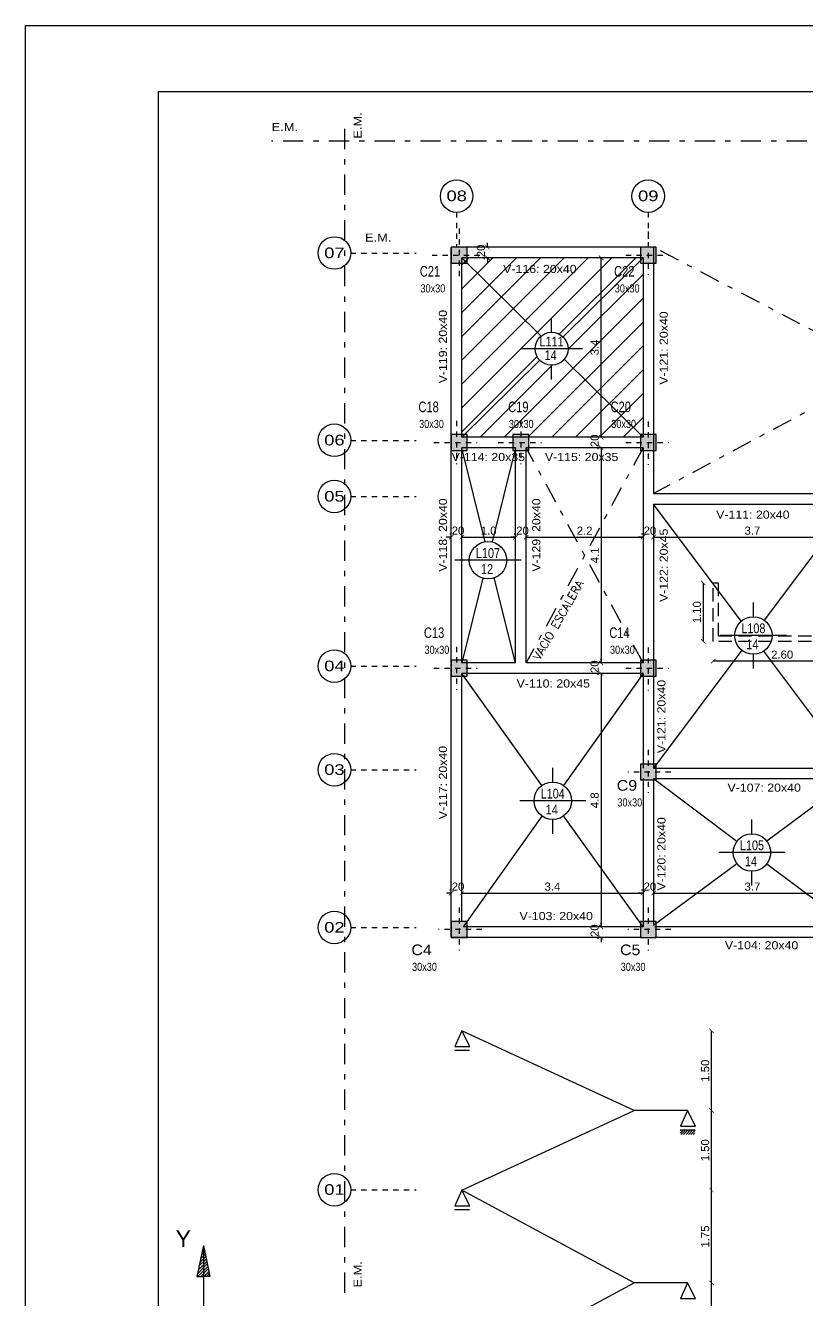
# Model space of a CAD drawing. Header units: millimetres. Extents: x 190.8 to 271.9, y 200.6 to 238.1.
# Drawn here: x 246.95 to 261.67, y 214.1 to 238.12 of the extents above; entities that cross this region are included whole.
import ezdxf
from ezdxf.enums import TextEntityAlignment as Align

# ---------------------------------------------------------------- set-up
doc = ezdxf.new("R2010")
doc.units = ezdxf.units.MM
for name, pattern in [('DASHDOT', [25.4, 12.7, -6.35, 0, -6.35]), ('DASHDOT2', [0.5, 0.25, -0.125, 0, -0.125]), ('HIDDENX2', [0.75, 0.5, -0.25])]:
    doc.linetypes.add(name, pattern=pattern)
for name, color, linetype in [('Baja', 2, 'Continuous'), ('COLUMNA RECT', 3, 'Continuous'), ('COLUMNA REF', 3, 'Continuous'), ('COLUMNAS EJES', 1, 'Continuous'), ('Cotas', 7, 'Continuous'), ('Ejes', 8, 'Continuous'), ('Pórticos', 3, 'Continuous'), ('Recuadro', 1, 'Continuous'), ('Textos', 2, 'Continuous'), ('VIG_DIMEN', 3, 'Continuous'), ('VIGAS', 5, 'Continuous')]:
    doc.layers.add(name, color=color, linetype=linetype)
doc.styles.add('ROMANS', font='romans')
doc.styles.get("Standard").update_dxf_attribs({"font": 'ARIAL.TTF'})
doc.dimstyles.get("Standard").update_dxf_attribs({"dimscale": 0.85, "dimtxt": 0.18, "dimasz": 0.1, "dimexe": 0.1, "dimexo": 0.06, "dimgap": 0.05, "dimtad": 1, "dimzin": 4, "dimdsep": 46, "dimtxsty": 'Standard', "dimblk1": 'ARCHTICK', "dimblk2": 'ARCHTICK', "dimsah": 1, "dimcen": 0.1, "dimse1": 1, "dimse2": 1, "dimclrd": 8, "dimclre": 8, "dimclrt": 1, "dimadec": 0, "dimazin": 1, "dimtfac": 1, "dimtix": 1, "dimtofl": 0, "dimtmove": 2, "dimatfit": 3, "dimldrblk": 'ARCHTICK', "dimfxl": 0, "dimtolj": 1, "dimtzin": 4, "dimarcsym": 0})

# ---------------------------------------------------------------- blocks, each defined once
blk = doc.blocks.new('_ARCHTICK')
at = {"color": 0, "linetype": 'ByBlock', "const_width": 0.15}
blk.add_lwpolyline([(-0.5, -0.5), (0.5, 0.5)], dxfattribs=at)
blk = doc.blocks.new('*D17')
at = {"layer": 'Cotas', "color": 8, "linetype": 'Continuous', "lineweight": -2, "ltscale": 0.1}
for p, q in [((254.962, 228.481), (254.877, 228.481)), ((255.162, 228.481), (255.247, 228.481))]:
    blk.add_line(p, q, dxfattribs=at)
at = {"layer": 'DEFPOINTS', "color": 0, "linetype": 'Continuous', "ltscale": 0.1}
for p in [(254.962, 228.481), (255.162, 228.481), (255.162, 228.481)]:
    blk.add_point(p, dxfattribs=at)
at = {"layer": 'Cotas', "color": 8, "linetype": 'Continuous', "lineweight": -2, "ltscale": 0.1, "xscale": 0.085, "yscale": 0.085, "zscale": 0.085}
blk.add_blockref('_ARCHTICK', (254.962, 228.481), dxfattribs=at)
at = {"layer": 'Cotas', "color": 8, "linetype": 'Continuous', "lineweight": -2, "ltscale": 0.1, "xscale": 0.085, "yscale": 0.085, "zscale": 0.085, "rotation": 180}
blk.add_blockref('_ARCHTICK', (255.162, 228.481), dxfattribs=at)
at = {"layer": 'Cotas', "color": 1, "linetype": 'Continuous', "ltscale": 0.1, "insert": (255.062, 228.602), "char_height": 0.153, "attachment_point": 5}
blk.add_mtext('\\A1;.20', dxfattribs=at)
blk = doc.blocks.new('*D18')
at = {"layer": 'Cotas', "color": 8, "lineweight": -2}
blk.add_line((255.162, 228.481), (256.176, 228.481), dxfattribs=at)
at = {"layer": 'DEFPOINTS', "color": 0}
for p in [(255.162, 228.481), (256.176, 228.481), (256.176, 228.481)]:
    blk.add_point(p, dxfattribs=at)
at = {"layer": 'Cotas', "color": 8, "lineweight": -2, "xscale": 0.085, "yscale": 0.085, "zscale": 0.085, "rotation": 180}
blk.add_blockref('_ARCHTICK', (255.162, 228.481), dxfattribs=at)
at = {"layer": 'Cotas', "color": 8, "lineweight": -2, "xscale": 0.085, "yscale": 0.085, "zscale": 0.085}
blk.add_blockref('_ARCHTICK', (256.176, 228.481), dxfattribs=at)
at = {"layer": 'Cotas', "color": 1, "insert": (255.669, 228.602), "char_height": 0.153, "attachment_point": 5}
blk.add_mtext('\\A1;1.0', dxfattribs=at)
blk = doc.blocks.new('*D19')
at = {"layer": 'Cotas', "color": 8, "lineweight": -2}
for p, q in [((258.576, 228.481), (258.491, 228.481)), ((258.776, 228.481), (258.861, 228.481))]:
    blk.add_line(p, q, dxfattribs=at)
at = {"layer": 'DEFPOINTS', "color": 0}
for p in [(258.576, 228.481), (258.776, 228.481), (258.776, 228.481)]:
    blk.add_point(p, dxfattribs=at)
at = {"layer": 'Cotas', "color": 8, "lineweight": -2, "xscale": 0.085, "yscale": 0.085, "zscale": 0.085}
blk.add_blockref('_ARCHTICK', (258.576, 228.481), dxfattribs=at)
at = {"layer": 'Cotas', "color": 8, "lineweight": -2, "xscale": 0.085, "yscale": 0.085, "zscale": 0.085, "rotation": 180}
blk.add_blockref('_ARCHTICK', (258.776, 228.481), dxfattribs=at)
at = {"layer": 'Cotas', "color": 1, "insert": (258.676, 228.602), "char_height": 0.153, "attachment_point": 5}
blk.add_mtext('\\A1;.20', dxfattribs=at)
blk = doc.blocks.new('*D20')
at = {"layer": 'Cotas', "color": 8, "lineweight": -2}
blk.add_line((258.776, 228.481), (262.497, 228.481), dxfattribs=at)
at = {"layer": 'DEFPOINTS', "color": 0}
for p in [(258.776, 228.481), (262.497, 228.481), (262.497, 228.481)]:
    blk.add_point(p, dxfattribs=at)
at = {"layer": 'Cotas', "color": 8, "lineweight": -2, "xscale": 0.085, "yscale": 0.085, "zscale": 0.085, "rotation": 180}
blk.add_blockref('_ARCHTICK', (258.776, 228.481), dxfattribs=at)
at = {"layer": 'Cotas', "color": 8, "lineweight": -2, "xscale": 0.085, "yscale": 0.085, "zscale": 0.085}
blk.add_blockref('_ARCHTICK', (262.497, 228.481), dxfattribs=at)
at = {"layer": 'Cotas', "color": 1, "insert": (260.637, 228.602), "char_height": 0.153, "attachment_point": 5}
blk.add_mtext('\\A1;3.7', dxfattribs=at)
blk = doc.blocks.new('*D24')
at = {"layer": 'Cotas', "color": 8, "lineweight": -2}
for p, q in [((257.786, 230.365), (257.786, 230.45)), ((257.786, 230.165), (257.786, 230.08))]:
    blk.add_line(p, q, dxfattribs=at)
at = {"layer": 'DEFPOINTS', "color": 0}
for p in [(257.786, 230.365), (257.786, 230.365), (257.786, 230.165)]:
    blk.add_point(p, dxfattribs=at)
at = {"layer": 'Cotas', "color": 8, "lineweight": -2, "xscale": 0.085, "yscale": 0.085, "zscale": 0.085}
for p, rotation in [((257.786, 230.365), 270), ((257.786, 230.165), 90)]:
    blk.add_blockref('_ARCHTICK', p, dxfattribs=dict(at, rotation=rotation))
at = {"layer": 'Cotas', "color": 1, "insert": (257.666, 230.265), "char_height": 0.153, "attachment_point": 5, "rotation": 90}
blk.add_mtext('\\A1;.20', dxfattribs=at)
blk = doc.blocks.new('*D25')
at = {"layer": 'Cotas', "color": 8, "lineweight": -2}
blk.add_line((257.786, 230.365), (257.786, 233.743), dxfattribs=at)
at = {"layer": 'DEFPOINTS', "color": 0}
for p in [(257.786, 233.743), (257.786, 233.743), (257.786, 230.365)]:
    blk.add_point(p, dxfattribs=at)
at = {"layer": 'Cotas', "color": 8, "lineweight": -2, "xscale": 0.085, "yscale": 0.085, "zscale": 0.085}
for p, rotation in [((257.786, 233.743), 90), ((257.786, 230.365), 270)]:
    blk.add_blockref('_ARCHTICK', p, dxfattribs=dict(at, rotation=rotation))
at = {"layer": 'Cotas', "color": 1, "insert": (257.666, 232.054), "char_height": 0.153, "attachment_point": 5, "rotation": 90}
blk.add_mtext('\\A1;3.4', dxfattribs=at)
blk = doc.blocks.new('*D26')
at = {"layer": 'Cotas', "color": 8, "lineweight": -2}
for p, q in [((255.645, 233.943), (255.645, 234.028)), ((255.645, 233.743), (255.645, 233.658))]:
    blk.add_line(p, q, dxfattribs=at)
at = {"layer": 'DEFPOINTS', "color": 0}
for p in [(255.645, 233.943), (255.645, 233.943), (255.645, 233.743)]:
    blk.add_point(p, dxfattribs=at)
at = {"layer": 'Cotas', "color": 8, "lineweight": -2, "xscale": 0.085, "yscale": 0.085, "zscale": 0.085}
for p, rotation in [((255.645, 233.943), 270), ((255.645, 233.743), 90)]:
    blk.add_blockref('_ARCHTICK', p, dxfattribs=dict(at, rotation=rotation))
at = {"layer": 'Cotas', "color": 1, "insert": (255.525, 233.843), "char_height": 0.153, "attachment_point": 5, "rotation": 90}
blk.add_mtext('\\A1;.20', dxfattribs=at)
blk = doc.blocks.new('*D34')
at = {"layer": 'DEFPOINTS', "color": 0}
for p in [(258.412, 214.428), (259.412, 214.428), (258.412, 212.15)]:
    blk.add_point(p, dxfattribs=at)
at = {"layer": 'VIGAS', "color": 8, "lineweight": -2}
blk.add_line((259.412, 212.15), (258.412, 212.15), dxfattribs=at)
at = {"layer": 'VIGAS', "color": 8, "lineweight": -2, "xscale": 0.085, "yscale": 0.085, "zscale": 0.085, "rotation": 180}
blk.add_blockref('_ARCHTICK', (258.412, 212.15), dxfattribs=at)
at = {"layer": 'VIGAS', "color": 8, "lineweight": -2, "xscale": 0.085, "yscale": 0.085, "zscale": 0.085}
blk.add_blockref('_ARCHTICK', (259.412, 212.15), dxfattribs=at)
at = {"layer": 'VIGAS', "color": 1, "insert": (258.912, 212.27), "char_height": 0.153, "attachment_point": 5}
blk.add_mtext('\\A1;1.00', dxfattribs=at)
blk = doc.blocks.new('*D35')
at = {"layer": 'DEFPOINTS', "color": 0}
for p in [(258.412, 214.428), (255.162, 212.678), (255.162, 212.15)]:
    blk.add_point(p, dxfattribs=at)
at = {"layer": 'VIGAS', "color": 8, "lineweight": -2}
blk.add_line((258.412, 212.15), (255.162, 212.15), dxfattribs=at)
at = {"layer": 'VIGAS', "color": 8, "lineweight": -2, "xscale": 0.085, "yscale": 0.085, "zscale": 0.085, "rotation": 180}
blk.add_blockref('_ARCHTICK', (255.162, 212.15), dxfattribs=at)
at = {"layer": 'VIGAS', "color": 8, "lineweight": -2, "xscale": 0.085, "yscale": 0.085, "zscale": 0.085}
blk.add_blockref('_ARCHTICK', (258.412, 212.15), dxfattribs=at)
at = {"layer": 'VIGAS', "color": 1, "insert": (256.787, 212.27), "char_height": 0.153, "attachment_point": 5}
blk.add_mtext('\\A1;3.25', dxfattribs=at)
blk = doc.blocks.new('*D36')
at = {"layer": 'DEFPOINTS', "color": 0}
for p in [(259.412, 214.428), (259.868, 214.428), (255.162, 212.678)]:
    blk.add_point(p, dxfattribs=at)
at = {"layer": 'VIGAS', "color": 8, "lineweight": -2}
blk.add_line((259.868, 212.678), (259.868, 214.428), dxfattribs=at)
at = {"layer": 'VIGAS', "color": 8, "lineweight": -2, "xscale": 0.085, "yscale": 0.085, "zscale": 0.085}
for p, rotation in [((259.868, 214.428), 90), ((259.868, 212.678), 270)]:
    blk.add_blockref('_ARCHTICK', p, dxfattribs=dict(at, rotation=rotation))
at = {"layer": 'VIGAS', "color": 1, "insert": (259.747, 213.553), "char_height": 0.153, "attachment_point": 5, "rotation": 90}
blk.add_mtext('\\A1;1.75', dxfattribs=at)
blk = doc.blocks.new('*D37')
at = {"layer": 'DEFPOINTS', "color": 0}
for p in [(255.162, 216.178), (259.868, 216.178), (259.412, 214.428)]:
    blk.add_point(p, dxfattribs=at)
at = {"layer": 'VIGAS', "color": 8, "lineweight": -2}
blk.add_line((259.868, 214.428), (259.868, 216.178), dxfattribs=at)
at = {"layer": 'VIGAS', "color": 8, "lineweight": -2, "xscale": 0.085, "yscale": 0.085, "zscale": 0.085}
for p, rotation in [((259.868, 216.178), 90), ((259.868, 214.428), 270)]:
    blk.add_blockref('_ARCHTICK', p, dxfattribs=dict(at, rotation=rotation))
at = {"layer": 'VIGAS', "color": 1, "insert": (259.747, 215.303), "char_height": 0.153, "attachment_point": 5, "rotation": 90}
blk.add_mtext('\\A1;1.75', dxfattribs=at)
blk = doc.blocks.new('*D38')
at = {"layer": 'DEFPOINTS', "color": 0}
for p in [(259.412, 217.678), (259.868, 217.678), (255.162, 216.178)]:
    blk.add_point(p, dxfattribs=at)
at = {"layer": 'VIGAS', "color": 8, "lineweight": -2}
blk.add_line((259.868, 216.178), (259.868, 217.678), dxfattribs=at)
at = {"layer": 'VIGAS', "color": 8, "lineweight": -2, "xscale": 0.085, "yscale": 0.085, "zscale": 0.085}
for p, rotation in [((259.868, 217.678), 90), ((259.868, 216.178), 270)]:
    blk.add_blockref('_ARCHTICK', p, dxfattribs=dict(at, rotation=rotation))
at = {"layer": 'VIGAS', "color": 1, "insert": (259.747, 216.928), "char_height": 0.153, "attachment_point": 5, "rotation": 90}
blk.add_mtext('\\A1;1.50', dxfattribs=at)
blk = doc.blocks.new('*D39')
at = {"layer": 'DEFPOINTS', "color": 0}
for p in [(255.162, 219.178), (259.868, 219.178), (259.412, 217.678)]:
    blk.add_point(p, dxfattribs=at)
at = {"layer": 'VIGAS', "color": 8, "lineweight": -2}
blk.add_line((259.868, 217.678), (259.868, 219.178), dxfattribs=at)
at = {"layer": 'VIGAS', "color": 8, "lineweight": -2, "xscale": 0.085, "yscale": 0.085, "zscale": 0.085}
for p, rotation in [((259.868, 219.178), 90), ((259.868, 217.678), 270)]:
    blk.add_blockref('_ARCHTICK', p, dxfattribs=dict(at, rotation=rotation))
at = {"layer": 'VIGAS', "color": 1, "insert": (259.747, 218.428), "char_height": 0.153, "attachment_point": 5, "rotation": 90}
blk.add_mtext('\\A1;1.50', dxfattribs=at)
blk = doc.blocks.new('*D42')
at = {"layer": 'Cotas', "color": 8, "lineweight": -2}
blk.add_line((257.786, 230.165), (257.786, 226.11), dxfattribs=at)
at = {"layer": 'DEFPOINTS', "color": 0}
for p in [(257.786, 230.165), (257.786, 226.11), (257.786, 226.11)]:
    blk.add_point(p, dxfattribs=at)
at = {"layer": 'Cotas', "color": 8, "lineweight": -2, "xscale": 0.085, "yscale": 0.085, "zscale": 0.085}
for p, rotation in [((257.786, 230.165), 90), ((257.786, 226.11), 270)]:
    blk.add_blockref('_ARCHTICK', p, dxfattribs=dict(at, rotation=rotation))
at = {"layer": 'Cotas', "color": 1, "insert": (257.667, 228.137), "char_height": 0.153, "attachment_point": 5, "rotation": 90}
blk.add_mtext('\\A1;4.1', dxfattribs=at)
blk = doc.blocks.new('*D43')
at = {"layer": 'DEFPOINTS', "color": 0}
for p in [(257.786, 226.11), (257.786, 225.91), (257.786, 225.91)]:
    blk.add_point(p, dxfattribs=at)
at = {"layer": 'VIGAS', "color": 8, "lineweight": -2}
for p, q in [((257.786, 226.11), (257.786, 226.195)), ((257.786, 225.91), (257.786, 225.825))]:
    blk.add_line(p, q, dxfattribs=at)
at = {"layer": 'VIGAS', "color": 8, "lineweight": -2, "xscale": 0.085, "yscale": 0.085, "zscale": 0.085}
for p, rotation in [((257.786, 226.11), 270), ((257.786, 225.91), 90)]:
    blk.add_blockref('_ARCHTICK', p, dxfattribs=dict(at, rotation=rotation))
at = {"layer": 'VIGAS', "color": 1, "insert": (257.666, 226.01), "char_height": 0.153, "attachment_point": 5, "rotation": 90}
blk.add_mtext('\\A1;.20', dxfattribs=at)
blk = doc.blocks.new('*D44')
at = {"layer": 'Cotas', "color": 8, "lineweight": -2}
blk.add_line((257.786, 225.91), (257.786, 221.136), dxfattribs=at)
at = {"layer": 'DEFPOINTS', "color": 0}
for p in [(257.786, 225.91), (257.786, 221.136), (257.786, 221.136)]:
    blk.add_point(p, dxfattribs=at)
at = {"layer": 'Cotas', "color": 8, "lineweight": -2, "xscale": 0.085, "yscale": 0.085, "zscale": 0.085}
for p, rotation in [((257.786, 225.91), 90), ((257.786, 221.136), 270)]:
    blk.add_blockref('_ARCHTICK', p, dxfattribs=dict(at, rotation=rotation))
at = {"layer": 'Cotas', "color": 1, "insert": (257.666, 223.523), "char_height": 0.153, "attachment_point": 5, "rotation": 90}
blk.add_mtext('\\A1;4.8', dxfattribs=at)
blk = doc.blocks.new('*D45')
at = {"layer": 'DEFPOINTS', "color": 0}
for p in [(257.786, 221.136), (257.786, 220.936), (257.786, 220.936)]:
    blk.add_point(p, dxfattribs=at)
at = {"layer": 'VIGAS', "color": 8, "lineweight": -2}
for p, q in [((257.786, 221.136), (257.786, 221.221)), ((257.786, 220.936), (257.786, 220.851))]:
    blk.add_line(p, q, dxfattribs=at)
at = {"layer": 'VIGAS', "color": 8, "lineweight": -2, "xscale": 0.085, "yscale": 0.085, "zscale": 0.085}
for p, rotation in [((257.786, 221.136), 270), ((257.786, 220.936), 90)]:
    blk.add_blockref('_ARCHTICK', p, dxfattribs=dict(at, rotation=rotation))
at = {"layer": 'VIGAS', "color": 1, "insert": (257.666, 221.036), "char_height": 0.153, "attachment_point": 5, "rotation": 90}
blk.add_mtext('\\A1;.20', dxfattribs=at)
blk = doc.blocks.new('*D46')
at = {"layer": 'DEFPOINTS', "color": 0}
for p in [(256.176, 228.481), (256.376, 228.481), (256.376, 228.481)]:
    blk.add_point(p, dxfattribs=at)
at = {"layer": 'VIGAS', "color": 8, "lineweight": -2}
for p, q in [((256.176, 228.481), (256.091, 228.481)), ((256.376, 228.481), (256.461, 228.481))]:
    blk.add_line(p, q, dxfattribs=at)
at = {"layer": 'VIGAS', "color": 8, "lineweight": -2, "xscale": 0.085, "yscale": 0.085, "zscale": 0.085}
blk.add_blockref('_ARCHTICK', (256.176, 228.481), dxfattribs=at)
at = {"layer": 'VIGAS', "color": 8, "lineweight": -2, "xscale": 0.085, "yscale": 0.085, "zscale": 0.085, "rotation": 180}
blk.add_blockref('_ARCHTICK', (256.376, 228.481), dxfattribs=at)
at = {"layer": 'VIGAS', "color": 1, "insert": (256.276, 228.602), "char_height": 0.153, "attachment_point": 5}
blk.add_mtext('\\A1;.20', dxfattribs=at)
blk = doc.blocks.new('*D47')
at = {"layer": 'Cotas', "color": 8, "lineweight": -2}
blk.add_line((256.376, 228.481), (258.576, 228.481), dxfattribs=at)
at = {"layer": 'DEFPOINTS', "color": 0}
for p in [(256.376, 228.481), (258.576, 228.481), (258.576, 228.481)]:
    blk.add_point(p, dxfattribs=at)
at = {"layer": 'Cotas', "color": 8, "lineweight": -2, "xscale": 0.085, "yscale": 0.085, "zscale": 0.085, "rotation": 180}
blk.add_blockref('_ARCHTICK', (256.376, 228.481), dxfattribs=at)
at = {"layer": 'Cotas', "color": 8, "lineweight": -2, "xscale": 0.085, "yscale": 0.085, "zscale": 0.085}
blk.add_blockref('_ARCHTICK', (258.576, 228.481), dxfattribs=at)
at = {"layer": 'Cotas', "color": 1, "insert": (257.476, 228.601), "char_height": 0.153, "attachment_point": 5}
blk.add_mtext('\\A1;2.2', dxfattribs=at)
blk = doc.blocks.new('*D48')
at = {"layer": 'DEFPOINTS', "color": 0}
for p in [(254.962, 221.774), (255.162, 221.774), (255.162, 221.774)]:
    blk.add_point(p, dxfattribs=at)
at = {"layer": 'Ejes', "color": 8, "lineweight": -2}
for p, q in [((254.962, 221.774), (254.877, 221.774)), ((255.162, 221.774), (255.247, 221.774))]:
    blk.add_line(p, q, dxfattribs=at)
at = {"layer": 'Ejes', "color": 8, "lineweight": -2, "xscale": 0.085, "yscale": 0.085, "zscale": 0.085}
blk.add_blockref('_ARCHTICK', (254.962, 221.774), dxfattribs=at)
at = {"layer": 'Ejes', "color": 8, "lineweight": -2, "xscale": 0.085, "yscale": 0.085, "zscale": 0.085, "rotation": 180}
blk.add_blockref('_ARCHTICK', (255.162, 221.774), dxfattribs=at)
at = {"layer": 'Ejes', "color": 1, "insert": (255.062, 221.895), "char_height": 0.153, "attachment_point": 5}
blk.add_mtext('\\A1;.20', dxfattribs=at)
blk = doc.blocks.new('*D49')
at = {"layer": 'Cotas', "color": 8, "lineweight": -2}
blk.add_line((255.162, 221.774), (258.576, 221.774), dxfattribs=at)
at = {"layer": 'DEFPOINTS', "color": 0}
for p in [(255.162, 221.774), (258.576, 221.774), (258.576, 221.774)]:
    blk.add_point(p, dxfattribs=at)
at = {"layer": 'Cotas', "color": 8, "lineweight": -2, "xscale": 0.085, "yscale": 0.085, "zscale": 0.085, "rotation": 180}
blk.add_blockref('_ARCHTICK', (255.162, 221.774), dxfattribs=at)
at = {"layer": 'Cotas', "color": 8, "lineweight": -2, "xscale": 0.085, "yscale": 0.085, "zscale": 0.085}
blk.add_blockref('_ARCHTICK', (258.576, 221.774), dxfattribs=at)
at = {"layer": 'Cotas', "color": 1, "insert": (256.869, 221.895), "char_height": 0.153, "attachment_point": 5}
blk.add_mtext('\\A1;3.4', dxfattribs=at)
blk = doc.blocks.new('*D50')
at = {"layer": 'DEFPOINTS', "color": 0}
for p in [(258.576, 221.774), (258.776, 221.774), (258.776, 221.774)]:
    blk.add_point(p, dxfattribs=at)
at = {"layer": 'Ejes', "color": 8, "lineweight": -2}
for p, q in [((258.576, 221.774), (258.491, 221.774)), ((258.776, 221.774), (258.861, 221.774))]:
    blk.add_line(p, q, dxfattribs=at)
at = {"layer": 'Ejes', "color": 8, "lineweight": -2, "xscale": 0.085, "yscale": 0.085, "zscale": 0.085}
blk.add_blockref('_ARCHTICK', (258.576, 221.774), dxfattribs=at)
at = {"layer": 'Ejes', "color": 8, "lineweight": -2, "xscale": 0.085, "yscale": 0.085, "zscale": 0.085, "rotation": 180}
blk.add_blockref('_ARCHTICK', (258.776, 221.774), dxfattribs=at)
at = {"layer": 'Ejes', "color": 1, "insert": (258.676, 221.895), "char_height": 0.153, "attachment_point": 5}
blk.add_mtext('\\A1;.20', dxfattribs=at)
blk = doc.blocks.new('*D51')
at = {"layer": 'Cotas', "color": 8, "lineweight": -2}
blk.add_line((258.776, 221.774), (262.497, 221.774), dxfattribs=at)
at = {"layer": 'DEFPOINTS', "color": 0}
for p in [(258.776, 221.774), (262.497, 221.774), (262.497, 221.774)]:
    blk.add_point(p, dxfattribs=at)
at = {"layer": 'Cotas', "color": 8, "lineweight": -2, "xscale": 0.085, "yscale": 0.085, "zscale": 0.085, "rotation": 180}
blk.add_blockref('_ARCHTICK', (258.776, 221.774), dxfattribs=at)
at = {"layer": 'Cotas', "color": 8, "lineweight": -2, "xscale": 0.085, "yscale": 0.085, "zscale": 0.085}
blk.add_blockref('_ARCHTICK', (262.497, 221.774), dxfattribs=at)
at = {"layer": 'Cotas', "color": 1, "insert": (260.637, 221.895), "char_height": 0.153, "attachment_point": 5}
blk.add_mtext('\\A1;3.7', dxfattribs=at)
blk = doc.blocks.new('*D117')
at = {"layer": 'DEFPOINTS', "color": 0}
for p in [(257.786, 221.136), (257.786, 220.936), (257.786, 220.936)]:
    blk.add_point(p, dxfattribs=at)
at = {"layer": 'VIGAS', "color": 8, "lineweight": -2}
for p, q in [((257.786, 221.136), (257.786, 221.221)), ((257.786, 220.936), (257.786, 220.851))]:
    blk.add_line(p, q, dxfattribs=at)
at = {"layer": 'VIGAS', "color": 8, "lineweight": -2, "xscale": 0.085, "yscale": 0.085, "zscale": 0.085}
for p, rotation in [((257.786, 221.136), 270), ((257.786, 220.936), 90)]:
    blk.add_blockref('_ARCHTICK', p, dxfattribs=dict(at, rotation=rotation))
at = {"layer": 'VIGAS', "color": 1, "insert": (257.666, 221.036), "char_height": 0.153, "attachment_point": 5, "rotation": 90}
blk.add_mtext('\\A1;.20', dxfattribs=at)
blk = doc.blocks.new('*D124')
at = {"layer": 'DEFPOINTS', "color": 0}
for p in [(259.897, 226.516), (262.497, 226.516), (259.897, 226.145)]:
    blk.add_point(p, dxfattribs=at)
at = {"layer": 'VIGAS', "color": 8, "lineweight": -2}
blk.add_line((262.497, 226.145), (259.897, 226.145), dxfattribs=at)
at = {"layer": 'VIGAS', "color": 8, "lineweight": -2, "xscale": 0.085, "yscale": 0.085, "zscale": 0.085, "rotation": 180}
blk.add_blockref('_ARCHTICK', (259.897, 226.145), dxfattribs=at)
at = {"layer": 'VIGAS', "color": 8, "lineweight": -2, "xscale": 0.085, "yscale": 0.085, "zscale": 0.085}
blk.add_blockref('_ARCHTICK', (262.497, 226.145), dxfattribs=at)
at = {"layer": 'VIGAS', "color": 1, "insert": (261.197, 226.266), "char_height": 0.153, "attachment_point": 5}
blk.add_mtext('\\A1;2.60', dxfattribs=at)
blk = doc.blocks.new('*D125')
at = {"layer": 'DEFPOINTS', "color": 0}
for p in [(259.997, 227.616), (259.712, 226.516), (259.997, 226.516)]:
    blk.add_point(p, dxfattribs=at)
at = {"layer": 'VIGAS', "color": 8, "lineweight": -2}
blk.add_line((259.712, 227.616), (259.712, 226.516), dxfattribs=at)
at = {"layer": 'VIGAS', "color": 8, "lineweight": -2, "xscale": 0.085, "yscale": 0.085, "zscale": 0.085}
for p, rotation in [((259.712, 227.616), 90), ((259.712, 226.516), 270)]:
    blk.add_blockref('_ARCHTICK', p, dxfattribs=dict(at, rotation=rotation))
at = {"layer": 'VIGAS', "color": 1, "insert": (259.591, 227.066), "char_height": 0.153, "attachment_point": 5, "rotation": 90}
blk.add_mtext('\\A1;1.10', dxfattribs=at)

msp = doc.modelspace()

# ---------------------------------------------------------------- hatches: boundary and pattern name
h = msp.add_hatch()
h.set_pattern_fill('ANSI31', color=256, scale=0.1, style=0)
edge = h.paths.add_edge_path(flags=16)
edge.add_arc((256.855, 232.03), 0.31, 0, 360)
h.paths.add_polyline_path([(258.576, 233.743), (258.576, 230.365), (255.162, 230.365), (255.162, 233.743)])
at = {"layer": 'Baja'}
h = msp.add_hatch(dxfattribs=at)
h.set_pattern_fill('ANSI31', color=256, scale=0.0125, style=0)
h.set_pattern_definition([(45, (120.37942, -73.704956), (-0.028063289, 0.028063289), [])])
h.paths.add_polyline_path([(250.296, 215.137), (250.418, 214.553), (250.296, 214.553), (250.173, 214.553)])
at = {"layer": 'COLUMNAS EJES'}
for points in [[(255.262, 233.943), (254.962, 233.943), (254.962, 233.643), (255.262, 233.643)], [(258.826, 233.943), (258.526, 233.943), (258.526, 233.643), (258.826, 233.643)], [(255.262, 230.415), (254.962, 230.415), (254.962, 230.115), (255.262, 230.115)], [(256.426, 230.415), (256.126, 230.415), (256.126, 230.115), (256.426, 230.115)], [(258.826, 230.414), (258.526, 230.414), (258.526, 230.114), (258.826, 230.114)], [(255.262, 226.16), (254.962, 226.16), (254.962, 225.86), (255.262, 225.86)], [(258.826, 226.16), (258.526, 226.16), (258.526, 225.86), (258.826, 225.86)], [(258.826, 224.205), (258.526, 224.205), (258.526, 223.905), (258.826, 223.905)], [(255.262, 221.236), (254.962, 221.236), (254.962, 220.936), (255.262, 220.936)], [(258.826, 221.236), (258.526, 221.236), (258.526, 220.936), (258.826, 220.936)]]:
    msp.add_hatch(color=256, dxfattribs=at).paths.add_polyline_path(points)
at = {"layer": 'VIGAS'}
h = msp.add_hatch(dxfattribs=at)
h.set_pattern_fill('ANSI31', color=256, scale=0.01, style=0)
h.set_pattern_definition([(45, (153.801243, -4.607352), (-0.0224506403, 0.0224506403), [])])
edge = h.paths.add_edge_path()
edge.add_line((259.276, 217.313), (259.276, 217.227))
edge.add_line((259.276, 217.227), (259.553, 217.227))
edge.add_line((259.553, 217.227), (259.553, 217.313))
edge.add_line((259.276, 217.313), (259.558, 217.313))

# ---------------------------------------------------------------- linework, layer by layer
at = {"color": 6}
for points in [[(270.696, 236.87), (249.446, 236.87)], [(249.446, 236.87), (249.446, 204.643)]]:
    msp.add_lwpolyline(points, dxfattribs=at)
at = {"layer": 'Baja'}
for points in [[(250.296, 215.137), (250.173, 214.553), (250.296, 214.553)], [(250.296, 215.137), (250.418, 214.553), (250.296, 214.553)], [(250.296, 215.137), (250.296, 212.241), (253.383, 212.241)]]:
    msp.add_lwpolyline(points, dxfattribs=at)
at = {"layer": 'COLUMNA RECT'}
for points in [[(255.262, 233.943), (254.962, 233.943), (254.962, 233.643), (255.262, 233.643)], [(258.826, 233.943), (258.526, 233.943), (258.526, 233.643), (258.826, 233.643)], [(255.262, 230.415), (254.962, 230.415), (254.962, 230.115), (255.262, 230.115)], [(256.426, 230.415), (256.126, 230.415), (256.126, 230.115), (256.426, 230.115)], [(258.826, 230.415), (258.526, 230.415), (258.526, 230.115), (258.826, 230.115)], [(255.262, 226.16), (254.962, 226.16), (254.962, 225.86), (255.262, 225.86)], [(258.826, 226.16), (258.526, 226.16), (258.526, 225.86), (258.826, 225.86)], [(258.826, 224.205), (258.526, 224.205), (258.526, 223.905), (258.826, 223.905)], [(255.262, 221.236), (254.962, 221.236), (254.962, 220.936), (255.262, 220.936)], [(258.826, 221.236), (258.526, 221.236), (258.526, 220.936), (258.826, 220.936)]]:
    msp.add_lwpolyline(points, close=True, dxfattribs=at)
at = {"layer": 'COLUMNAS EJES', "linetype": 'DASHDOT2', "ltscale": 0.3}
for p, q in [((255.064, 234.601), (255.064, 233.943)), ((255.064, 234.601), (255.064, 233.943)), ((258.676, 234.601), (258.676, 233.943)), ((258.676, 234.601), (258.676, 233.943)), ((255.112, 234.295), (255.112, 233.319)), ((258.676, 234.236), (258.676, 233.423)), ((253.07, 233.832), (254.301, 233.832)), ((253.07, 233.832), (254.301, 233.832)), ((254.602, 233.793), (255.577, 233.793)), ((258.251, 233.793), (259.063, 233.793)), ((255.062, 230.671), (255.062, 229.858)), ((256.276, 230.671), (256.276, 229.858)), ((258.676, 230.658), (258.676, 229.845)), ((253.07, 230.304), (254.301, 230.304)), ((253.07, 230.304), (254.301, 230.304)), ((254.637, 230.265), (255.45, 230.265)), ((255.851, 230.265), (256.664, 230.265)), ((258.251, 230.265), (259.064, 230.265)), ((253.07, 229.245), (254.301, 229.245)), ((253.07, 229.245), (254.301, 229.245)), ((255.062, 226.416), (255.062, 225.603)), ((258.676, 226.403), (258.676, 225.59)), ((253.07, 226.049), (254.301, 226.049)), ((253.07, 226.049), (254.301, 226.049)), ((254.637, 226.01), (255.45, 226.01)), ((258.251, 226.01), (259.064, 226.01)), ((258.676, 224.473), (258.676, 223.661)), ((253.07, 224.096), (254.301, 224.096)), ((253.07, 224.096), (254.301, 224.096)), ((259.102, 224.055), (258.289, 224.055)), ((255.112, 221.504), (255.112, 220.691)), ((258.676, 221.504), (258.676, 220.691)), ((258.676, 221.504), (258.676, 220.691)), ((253.07, 221.124), (254.301, 221.124)), ((253.07, 221.124), (254.301, 221.124)), ((255.538, 221.086), (254.725, 221.086)), ((259.102, 221.086), (258.289, 221.086)), ((259.102, 221.086), (258.289, 221.086)), ((253.07, 216.184), (254.301, 216.184)), ((253.07, 216.184), (254.301, 216.184))]:
    msp.add_line(p, q, dxfattribs=at)
at = {"layer": 'Ejes', "linetype": 'Continuous', "ltscale": 0.1}
for p, q in [((256.655, 232.266), (255.162, 233.743)), ((258.576, 233.743), (257.07, 232.253)), ((256.63, 231.817), (255.162, 230.365)), ((258.576, 230.365), (257.093, 231.832)), ((255.605, 228.394), (255.162, 230.165)), ((256.176, 230.165), (255.732, 228.389)), ((260.427, 226.897), (258.776, 229.102)), ((262.497, 229.102), (260.86, 226.914)), ((255.561, 227.705), (255.162, 226.11)), ((256.176, 226.11), (255.775, 227.713)), ((260.437, 226.35), (258.776, 224.13)), ((262.497, 224.13), (260.849, 226.333)), ((256.876, 223.867), (256.876, 224.137)), ((257.498, 223.514), (256.253, 223.514)), ((256.876, 222.891), (256.876, 223.161))]:
    msp.add_line(p, q, dxfattribs=at)
at = {"layer": 'Ejes', "linetype": 'DASHDOT', "ltscale": 0.03}
for p, q in [((267.442, 233.943), (258.776, 229.302)), ((267.642, 229.302), (258.776, 233.943)), ((258.576, 230.165), (256.376, 226.11)), ((258.576, 226.11), (256.376, 230.165))]:
    msp.add_line(p, q, dxfattribs=at)
at = {"layer": 'Ejes'}
for p, q in [((256.855, 232.34), (256.855, 232.61)), ((257.435, 232.03), (256.275, 232.03)), ((256.855, 231.452), (256.855, 231.722)), ((256.279, 228.045), (255.033, 228.045)), ((260.655, 226.98), (260.655, 227.25)), ((261.277, 226.627), (260.032, 226.627)), ((261.277, 226.627), (260.032, 226.627)), ((260.655, 226.004), (260.655, 226.274)), ((260.628, 222.892), (260.628, 223.162)), ((261.251, 222.539), (260.005, 222.539)), ((260.628, 221.916), (260.628, 222.186))]:
    msp.add_line(p, q, dxfattribs=at)
at = {"layer": 'Ejes', "linetype": 'DASHDOT', "ltscale": 0.03}
for points in [[(252.962, 214.243), (252.962, 236.329)], [(270.28, 235.943), (251.578, 235.943)]]:
    msp.add_lwpolyline(points, dxfattribs=at)
at = {"layer": 'Ejes', "linetype": 'HIDDENX2', "ltscale": 0.5}
for points in [[(262.497, 226.616), (259.997, 226.616), (259.997, 227.616), (259.897, 227.616)], [(262.497, 226.516), (259.897, 226.516), (259.897, 227.616)]]:
    msp.add_lwpolyline(points, dxfattribs=at)
at = {"layer": 'Ejes'}
for points in [[(256.67, 223.801), (255.162, 225.91)], [(258.576, 225.91), (257.08, 223.802)], [(258.776, 223.93), (260.346, 222.751)], [(262.497, 223.93), (260.911, 222.75)], [(256.671, 223.226), (255.187, 221.136)], [(258.576, 221.136), (257.081, 223.227)], [(260.345, 222.328), (258.776, 221.161)], [(260.91, 222.327), (262.497, 221.136)]]:
    msp.add_lwpolyline(points, dxfattribs=at)
for centre, radius in [((256.855, 232.03), 0.31), ((255.656, 228.045), 0.353), ((260.655, 226.627), 0.353), ((260.628, 222.539), 0.353)]:
    msp.add_circle(centre, radius, dxfattribs=at)
at = {"layer": 'Ejes', "linetype": 'Continuous', "ltscale": 0.1}
msp.add_circle((256.876, 223.514), 0.353, dxfattribs=at)
at = {"layer": 'Pórticos', "linetype": 'Continuous', "ltscale": 0.1}
for centre in [(255.066, 234.907), (258.674, 234.907), (252.763, 233.834), (252.763, 230.306), (252.763, 229.247), (252.763, 226.051), (252.763, 224.098), (252.763, 221.126), (252.763, 216.185)]:
    msp.add_circle(centre, 0.307, dxfattribs=at)
at = {"layer": 'Recuadro'}
for p, q in [((246.946, 238.12), (271.946, 238.12)), ((246.946, 203.393), (246.946, 238.12))]:
    msp.add_line(p, q, dxfattribs=at)
at = {"layer": 'VIGAS', "linetype": 'Continuous', "ltscale": 0.1}
for p, q in [((258.776, 233.943), (254.962, 233.943)), ((254.962, 220.936), (254.962, 233.943)), ((258.576, 233.743), (255.162, 233.743)), ((255.162, 230.365), (255.162, 233.743)), ((258.576, 233.743), (258.576, 230.365)), ((258.776, 233.943), (258.776, 229.302)), ((255.162, 226.11), (255.162, 230.165)), ((258.576, 230.165), (258.576, 226.11)), ((258.776, 229.302), (262.497, 229.302)), ((258.776, 229.102), (258.776, 224.13)), ((258.776, 229.102), (262.497, 229.102)), ((255.162, 221.236), (255.162, 225.91)), ((258.576, 225.91), (258.576, 224.13)), ((258.776, 224.13), (264.97, 224.13)), ((258.776, 223.93), (264.97, 223.93))]:
    msp.add_line(p, q, dxfattribs=at)
at = {"layer": 'VIGAS', "linetype": 'Continuous'}
for p, q in [((258.576, 230.365), (255.162, 230.365)), ((256.176, 230.165), (255.162, 230.165)), ((256.176, 226.11), (256.176, 230.165)), ((256.376, 226.11), (256.376, 230.165)), ((258.576, 230.165), (256.376, 230.165)), ((256.176, 226.11), (255.162, 226.11)), ((258.576, 226.11), (256.376, 226.11)), ((258.576, 225.91), (255.162, 225.91))]:
    msp.add_line(p, q, dxfattribs=at)
at = {"layer": 'VIGAS', "linetype": 'Continuous', "ltscale": 0.1}
for points in [[(258.576, 223.93), (258.576, 221.136)], [(258.776, 223.93), (258.776, 221.161)], [(258.576, 221.136), (255.187, 221.136)], [(262.497, 221.136), (258.801, 221.136)], [(258.551, 220.936), (254.962, 220.936)], [(262.497, 220.936), (258.801, 220.936)]]:
    msp.add_lwpolyline(points, dxfattribs=at)
at = {"layer": 'VIGAS'}
for points in [[(255.162, 219.178), (255.03, 218.883), (255.317, 218.883), (255.162, 219.178)], [(255.162, 212.678), (258.412, 214.428), (255.162, 216.178), (258.412, 217.678), (255.162, 219.178), (255.162, 219.178), (255.162, 219.178)], [(255.026, 218.813), (255.308, 218.813)], [(259.412, 217.678), (258.412, 217.678)], [(259.412, 217.678), (259.28, 217.383), (259.567, 217.383), (259.412, 217.678)], [(259.276, 217.313), (259.558, 217.313)], [(255.162, 216.178), (255.03, 215.883), (255.317, 215.883), (255.162, 216.178)], [(255.026, 215.813), (255.308, 215.813)], [(259.412, 214.428), (258.412, 214.428)], [(259.412, 214.428), (259.28, 214.133), (259.567, 214.133), (259.412, 214.428)]]:
    msp.add_lwpolyline(points, dxfattribs=at)

# ---------------------------------------------------------------- texts
at = {"layer": 'Baja', "insert": (249.773, 215.421), "char_height": 0.312, "width": 0.71262, "attachment_point": 1}
msp.add_mtext('Y', dxfattribs=at)
at = {"layer": 'COLUMNA REF'}
for s, width, p, p2 in [('C21', 0.749194, (254.372, 233.389), (254.756, 233.389)), ('C22', 0.749194, (258.031, 233.389), (258.415, 233.389)), ('C18', 0.749194, (254.346, 230.835), (254.73, 230.835)), ('C19', 0.749194, (256.036, 230.835), (256.42, 230.835)), ('C20', 0.749194, (257.965, 230.835), (258.349, 230.835)), ('C13', 0.749194, (254.449, 226.58), (254.833, 226.58)), ('C14', 0.749194, (257.941, 226.58), (258.325, 226.58)), ('C9', 1.075141, (258.081, 223.703), (258.465, 223.703)), ('C4', 1.075141, (254.214, 220.605), (254.598, 220.605)), ('C5', 1.075141, (258.143, 220.605), (258.527, 220.605))]:
    msp.add_text(s, height=0.2, dxfattribs=dict(at, width=width)).set_placement(p, p2, align=Align.FIT)
at = {"layer": 'Cotas', "width": 0.8}
for p in [(254.385, 233.091), (258.044, 233.091), (254.359, 230.537), (256.049, 230.537), (257.978, 230.537), (254.461, 226.282), (257.954, 226.282), (258.094, 223.406), (254.227, 220.308), (258.156, 220.308)]:
    msp.add_text('30x30', height=0.1533, dxfattribs=at).set_placement(p)
at = {"layer": 'Pórticos', "linetype": 'Continuous', "ltscale": 0.1, "width": 1.23561}
for s, p, p2 in [('08', (254.875, 234.811), (255.259, 234.811)), ('09', (258.483, 234.811), (258.867, 234.811)), ('07', (252.572, 233.737), (252.956, 233.737)), ('06', (252.572, 230.209), (252.956, 230.209)), ('05', (252.572, 229.15), (252.956, 229.15)), ('04', (252.572, 225.954), (252.956, 225.954)), ('03', (252.572, 224.001), (252.956, 224.001)), ('02', (252.572, 221.029), (252.956, 221.029)), ('01', (252.572, 216.089), (252.956, 216.089))]:
    msp.add_text(s, height=0.2, dxfattribs=at).set_placement(p, p2, align=Align.FIT)
at = {"layer": 'Textos'}
for s, width, p, p2 in [('L111', 0.793414, (256.628, 232.074), (257.082, 232.074)), ('14', 0.813074, (256.72, 231.815), (256.952, 231.815)), ('L107', 0.793414, (255.429, 228.089), (255.883, 228.089)), ('12', 0.813074, (255.521, 227.787), (255.753, 227.787)), ('L108', 0.793414, (260.428, 226.671), (260.881, 226.671)), ('14', 0.813074, (260.519, 226.369), (260.752, 226.369)), ('L104', 0.793414, (256.649, 223.556), (257.102, 223.556)), ('14', 0.813074, (256.74, 223.255), (256.973, 223.255)), ('L105', 0.793414, (260.401, 222.582), (260.855, 222.582)), ('14', 0.813074, (260.493, 222.281), (260.725, 222.281))]:
    msp.add_text(s, height=0.184, dxfattribs=dict(at, width=width)).set_placement(p, p2, align=Align.FIT)
at = {"layer": 'VIG_DIMEN'}
for s, width, p, p2 in [('E.M.', 1.130443, (253.278, 235.988), (253.278, 236.486)), ('V-119: 20x40', 1.08479, (254.884, 231.379), (254.884, 232.761)), ('V-121: 20x40', 1.08479, (259.042, 231.352), (259.042, 232.734)), ('V-118: 20x40', 1.08479, (254.884, 227.829), (254.884, 229.211)), ('V-129: 20x40', 1.08479, (256.642, 227.829), (256.642, 229.211)), ('V-122: 20x45', 1.08479, (259.042, 227.259), (259.042, 228.641)), ('V-121: 20x40', 1.08479, (258.999, 224.41), (258.999, 225.792)), ('V-117: 20x40', 1.08479, (254.884, 223.165), (254.884, 224.547)), ('V-120: 20x40', 1.08479, (258.999, 221.821), (258.999, 223.203)), ('E.M.', 1.130443, (253.278, 214.342), (253.278, 214.84))]:
    msp.add_text(s, height=0.1533, rotation=90, dxfattribs=dict(at, width=width)).set_placement(p, p2, align=Align.FIT)
for s, width, p, p2 in [('E.M.', 1.130443, (251.582, 236.131), (252.08, 236.131)), ('E.M.', 1.130443, (253.34, 234.048), (253.838, 234.048)), ('V-116: 20x40', 1.08479, (255.943, 233.457), (257.325, 233.457)), ('V-114: 20x35', 1.08479, (254.971, 229.914), (256.353, 229.914)), ('V-115: 20x35', 1.08479, (256.729, 229.914), (258.111, 229.914)), ('V-111: 20x40', 1.08479, (259.954, 228.828), (261.336, 228.828)), ('V-110: 20x45', 1.08479, (256.195, 225.647), (257.577, 225.647)), ('V-107: 20x40', 1.08479, (260.167, 223.684), (261.549, 223.684)), ('V-103: 20x40', 1.08479, (256.25, 221.265), (257.632, 221.265)), ('V-104: 20x40', 1.08479, (260.118, 220.715), (261.5, 220.715))]:
    msp.add_text(s, height=0.1533, dxfattribs=dict(at, width=width)).set_placement(p, p2, align=Align.FIT)
at = {"layer": 'VIG_DIMEN', "style": 'ROMANS'}
msp.add_text('VACIO ESCALERA', height=0.1533, rotation=60.2479, dxfattribs=at).set_placement((256.63, 226.15))

# ---------------------------------------------------------------- dimensions: what is measured, and where the dimension line sits
at = {"layer": 'Cotas'}
for base, p1, p2, angle, picture, middle in [((255.645, 233.943), (255.645, 233.743), (255.645, 233.943), 90, '*D26', (255.525, 233.843)), ((257.786, 230.365), (257.786, 230.165), (257.786, 230.365), 90, '*D24', (257.666, 230.265)), ((258.776, 228.481), (258.576, 228.481), (258.776, 228.481), 180, '*D19', (258.676, 228.602))]:
    dim = msp.add_linear_dim(base=base, p1=p1, p2=p2, angle=angle, dimstyle='Standard', dxfattribs=at)
    dim.commit()
    dim.dimension.update_dxf_attribs({"geometry": picture, "text_midpoint": middle})
for base, p1, p2, angle, picture, middle in [((257.786, 233.743), (257.786, 230.365), (257.786, 233.743), 90, '*D25', (257.666, 232.054)), ((257.786, 226.11), (257.786, 230.165), (257.786, 226.11), 90, '*D42', (257.667, 228.137)), ((256.176, 228.481), (255.162, 228.481), (256.176, 228.481), 180, '*D18', (255.669, 228.602)), ((262.497, 228.481), (258.776, 228.481), (262.497, 228.481), 180, '*D20', (260.637, 228.602)), ((257.786, 221.136), (257.786, 225.91), (257.786, 221.136), 90, '*D44', (257.666, 223.523))]:
    dim = msp.add_linear_dim(base=base, p1=p1, p2=p2, angle=angle, dimstyle='Standard', override={"dimdec": 1}, dxfattribs=at)
    dim.commit()
    dim.dimension.update_dxf_attribs({"geometry": picture, "text_midpoint": middle})
at = {"layer": 'Cotas', "linetype": 'Continuous', "ltscale": 0.1}
dim = msp.add_linear_dim(base=(255.162, 228.481), p1=(254.962, 228.481), p2=(255.162, 228.481), angle=180, dimstyle='Standard', dxfattribs=at)
dim.commit()
dim.dimension.update_dxf_attribs({"geometry": '*D17', "text_midpoint": (255.062, 228.602)})
at = {"layer": 'Cotas'}
for base, p1, p2, picture, middle in [((258.576, 228.481), (256.376, 228.481), (258.576, 228.481), '*D47', (257.476, 228.601)), ((258.576, 221.774), (255.162, 221.774), (258.576, 221.774), '*D49', (256.869, 221.895)), ((262.497, 221.774), (258.776, 221.774), (262.497, 221.774), '*D51', (260.637, 221.895))]:
    dim = msp.add_linear_dim(base=base, p1=p1, p2=p2, dimstyle='Standard', override={"dimdec": 1}, dxfattribs=at)
    dim.commit()
    dim.dimension.update_dxf_attribs({"geometry": picture, "text_midpoint": middle})
at = {"layer": 'Ejes'}
for base, p1, p2, picture, middle in [((255.162, 221.774), (254.962, 221.774), (255.162, 221.774), '*D48', (255.062, 221.895)), ((258.776, 221.774), (258.576, 221.774), (258.776, 221.774), '*D50', (258.676, 221.895))]:
    dim = msp.add_linear_dim(base=base, p1=p1, p2=p2, dimstyle='Standard', dxfattribs=at)
    dim.commit()
    dim.dimension.update_dxf_attribs({"geometry": picture, "text_midpoint": middle})
at = {"layer": 'VIGAS'}
for base, p1, p2, picture, middle in [((256.376, 228.481), (256.176, 228.481), (256.376, 228.481), '*D46', (256.276, 228.602)), ((259.897, 226.145), (262.497, 226.516), (259.897, 226.516), '*D124', (261.197, 226.266))]:
    dim = msp.add_linear_dim(base=base, p1=p1, p2=p2, dimstyle='Standard', dxfattribs=at)
    dim.commit()
    dim.dimension.update_dxf_attribs({"geometry": picture, "text_midpoint": middle})
for base, p1, p2, picture, middle in [((259.712, 226.516), (259.997, 227.616), (259.997, 226.516), '*D125', (259.591, 227.066)), ((257.786, 225.91), (257.786, 226.11), (257.786, 225.91), '*D43', (257.666, 226.01)), ((257.786, 220.936), (257.786, 221.136), (257.786, 220.936), '*D45', (257.666, 221.036)), ((257.786, 220.936), (257.786, 221.136), (257.786, 220.936), '*D117', (257.666, 221.036))]:
    dim = msp.add_linear_dim(base=base, p1=p1, p2=p2, angle=90, dimstyle='Standard', dxfattribs=at)
    dim.commit()
    dim.dimension.update_dxf_attribs({"geometry": picture, "text_midpoint": middle})
for base, p1, p2, picture, middle in [((259.868, 219.178), (259.412, 217.678), (255.162, 219.178), '*D39', (259.747, 218.428)), ((259.868, 217.678), (255.162, 216.178), (259.412, 217.678), '*D38', (259.747, 216.928)), ((259.868, 216.178), (259.412, 214.428), (255.162, 216.178), '*D37', (259.747, 215.303)), ((259.868, 214.428), (255.162, 212.678), (259.412, 214.428), '*D36', (259.747, 213.553))]:
    dim = msp.add_linear_dim(base=base, p1=p1, p2=p2, angle=90, dimstyle='Standard', override={"dimfxl": 1.25}, dxfattribs=at)
    dim.commit()
    dim.dimension.update_dxf_attribs({"geometry": picture, "text_midpoint": middle})
for base, p1, p2, picture, middle in [((255.162, 212.15), (258.412, 214.428), (255.162, 212.678), '*D35', (256.787, 212.27)), ((258.412, 212.15), (259.412, 214.428), (258.412, 214.428), '*D34', (258.912, 212.27))]:
    dim = msp.add_linear_dim(base=base, p1=p1, p2=p2, dimstyle='Standard', override={"dimfxl": 1.25}, dxfattribs=at)
    dim.commit()
    dim.dimension.update_dxf_attribs({"geometry": picture, "text_midpoint": middle})

doc.saveas('drawing.dxf')
